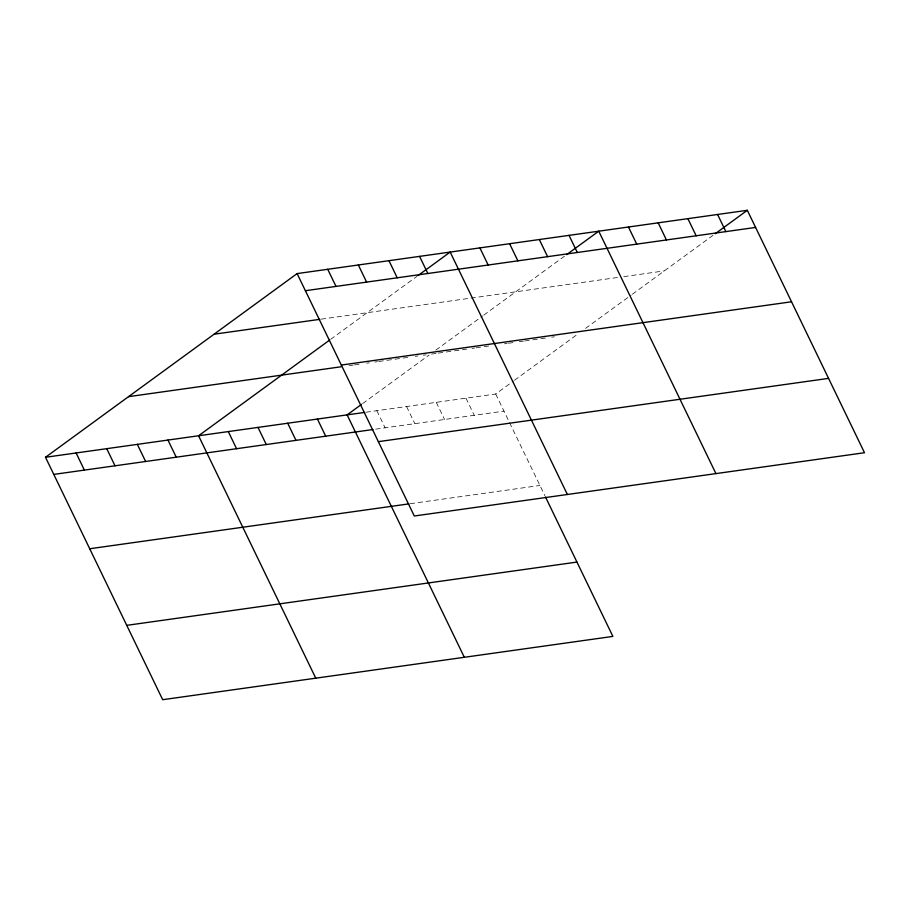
<?xml version="1.0" encoding="UTF-8"?>
<svg xmlns="http://www.w3.org/2000/svg" width="910" height="910" viewBox="0 0 910 910"><rect width="100%" height="100%" fill="white"/><g stroke="black" fill="none" stroke-linecap="round" stroke-linejoin="round"><path stroke-width="0.68" stroke-dasharray="4.55 3.41" d="M330.649 339.339L416.962 276.321M362.635 403.562L429.054 355.071M435.867 350.1L482.63 315.952M483.779 315.122L564.428 256.245M366.048 412.219L495.7 393.996L513.411 381.062M514.525 380.255L578.726 333.378M585.574 328.385L631.199 295.067M632.336 294.237L712.985 235.36M321.23 319.148L618.356 277.379M623.76 276.617L664.277 270.918M349.133 365.649L353.182 365.081M354.536 364.887L361.281 363.943M366.685 363.181L369.392 362.806M374.795 362.043L377.491 361.668M378.844 361.475L385.59 360.519M386.943 360.337L393.7 359.382M395.054 359.2L400.457 358.438M403.153 358.062L409.909 357.107M415.313 356.345L418.009 355.969M423.412 355.207L426.119 354.832M431.511 354.07L436.914 353.308M438.267 353.125L445.024 352.17M446.378 351.977L453.123 351.033M454.477 350.839L466.637 349.133M472.028 348.371L474.736 347.995M476.089 347.802L482.835 346.858M484.188 346.664L489.591 345.902M504.447 343.821L507.154 343.434M508.497 343.252L515.253 342.296M519.303 341.728L523.352 341.159M524.706 340.966L531.463 340.022M532.805 339.828L539.562 338.884M540.915 338.691L547.672 337.747M551.722 337.178L554.417 336.791M375.671 429.156L503.981 411.127M410.262 503.696L539.914 485.474M495.7 393.996L544.862 495.677M465.988 398.171L474.269 415.301M436.277 402.345L444.558 419.476M406.565 406.52L414.835 423.65M376.842 410.706L385.123 427.825"/><path stroke-width="1.36" d="M545.477 496.962L612.885 636.409L162.685 699.699L45.5 457.275L297.115 273.591L747.315 210.301L864.5 452.725L414.3 516.004L297.115 273.591M329.511 340.169L198.573 435.765L315.759 678.178M418.077 275.514L450.177 252.07L567.374 494.494M361.52 404.37L347.131 414.88L464.327 657.293M566.634 254.629L598.746 231.185L715.931 473.609M715.203 233.745L747.315 210.301M305.385 290.711L755.584 227.432M214.077 334.209L319.831 319.342M341.33 365.058L791.529 301.779M128.526 396.658L341.022 366.787M45.5 457.275L364.694 412.412M53.781 474.406L372.975 429.531M378.355 441.657L828.555 378.378M89.715 548.753L408.909 503.878M126.752 625.352L576.951 562.073M717.592 214.476L725.873 231.606M687.88 218.662L696.161 235.781M658.169 222.836L666.45 239.967M628.457 227.011L636.738 244.142M569.034 235.36L577.315 252.491M539.323 239.546L547.592 256.665M509.6 243.721L517.881 260.84M479.888 247.895L488.17 265.026M419.567 256.37L427.848 273.5M388.957 260.681L397.226 277.8M358.335 264.981L366.616 282.111M327.725 269.28L336.006 286.411M317.419 419.055L325.7 436.186M287.708 423.23L295.989 440.36M257.996 427.404L266.277 444.535M228.285 431.579L236.566 448.71M167.952 440.065L176.233 457.195M137.342 444.364L145.623 461.495M106.732 448.675L115.001 465.795M76.11 452.975L84.391 470.095"/></g></svg>
